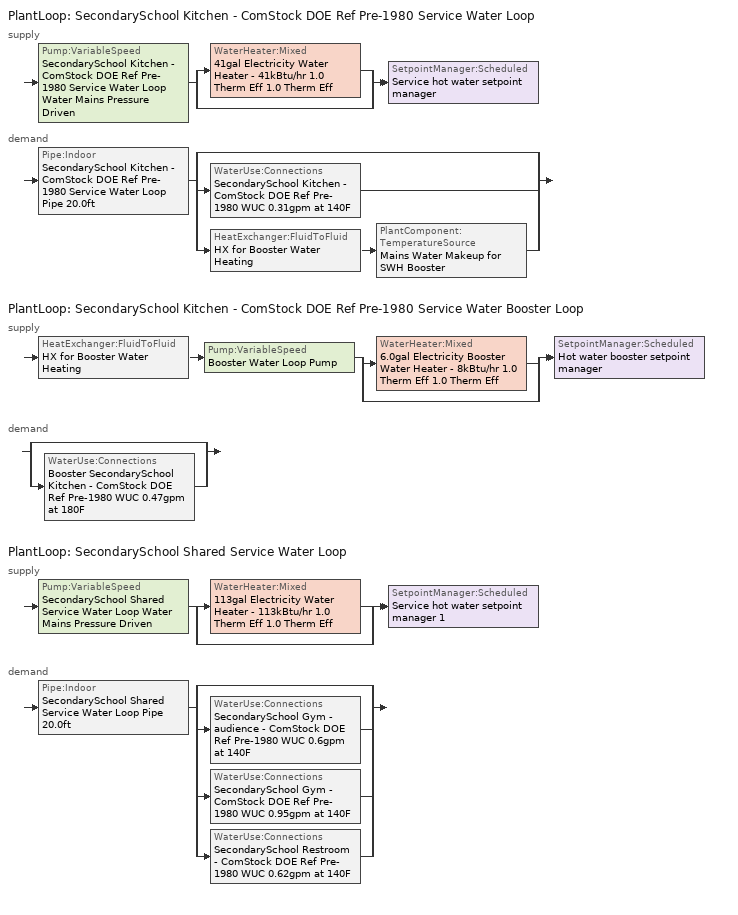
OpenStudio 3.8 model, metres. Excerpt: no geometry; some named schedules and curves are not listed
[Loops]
PlantLoop 'SecondarySchool Kitchen - ComStock DOE Ref Pre-1980 Service Water Loop'
 supply: Pump:VariableSpeed 'SecondarySchool Kitchen - ComStock DOE Ref Pre-1980 Service Water Loop Water Mains Pressure Driven' > split
  | WaterHeater:Mixed '41gal Electricity Water Heater - 41kBtu/hr 1.0 Therm Eff 1.0 Therm Eff'
  | bypass
  join > SetpointManager:Scheduled 'Service hot water setpoint manager'
 demand: Pipe:Indoor 'SecondarySchool Kitchen - ComStock DOE Ref Pre-1980 Service Water Loop Pipe 20.0ft' > split
  | bypass
  | WaterUse:Connections 'SecondarySchool Kitchen - ComStock DOE Ref Pre-1980 WUC 0.31gpm at 140F'
  | HeatExchanger:FluidToFluid 'HX for Booster Water Heating' > PlantComponent:TemperatureSource 'Mains Water Makeup for SWH Booster'
PlantLoop 'SecondarySchool Kitchen - ComStock DOE Ref Pre-1980 Service Water Booster Loop'
 supply: HeatExchanger:FluidToFluid 'HX for Booster Water Heating' > Pump:VariableSpeed 'Booster Water Loop Pump' > split
  | WaterHeater:Mixed '6.0gal Electricity Booster Water Heater - 8kBtu/hr 1.0 Therm Eff 1.0 Therm Eff'
  | bypass
  join > SetpointManager:Scheduled 'Hot water booster setpoint manager'
 demand: split
  | bypass
  | WaterUse:Connections 'Booster SecondarySchool Kitchen - ComStock DOE Ref Pre-1980 WUC 0.47gpm at 180F'
PlantLoop 'SecondarySchool Shared Service Water Loop'
 supply: Pump:VariableSpeed 'SecondarySchool Shared Service Water Loop Water Mains Pressure Driven' > split
  | WaterHeater:Mixed '113gal Electricity Water Heater - 113kBtu/hr 1.0 Therm Eff 1.0 Therm Eff'
  | bypass
  join > SetpointManager:Scheduled 'Service hot water setpoint manager 1'
 demand: Pipe:Indoor 'SecondarySchool Shared Service Water Loop Pipe 20.0ft' > split
  | bypass
  | WaterUse:Connections 'SecondarySchool Gym - audience - ComStock DOE Ref Pre-1980 WUC 0.6gpm at 140F'
  | WaterUse:Connections 'SecondarySchool Gym - ComStock DOE Ref Pre-1980 WUC 0.95gpm at 140F'
  | WaterUse:Connections 'SecondarySchool Restroom - ComStock DOE Ref Pre-1980 WUC 0.62gpm at 140F'
[Construction]
Uninsulated copper pipe 0.75in type L: Copper pipe 0.75in type L
Uninsulated copper pipe 0.75in type L 1: Copper pipe 0.75in type L 1
[Material] Roughness=Smooth; Thickness {m}=0.001143; Conductivity {W/m-K}=386; Density {kg/m3}=8906.27; Specific Heat {J/kg-K}=385.1856; Thermal Absorptance=0.9; Solar Absorptance=0.7; Visible Absorptance=0.7
Copper pipe 0.75in type L; Copper pipe 0.75in type L 1
[Sizing:Zone] Zone Cooling Design Supply Air Temperature Input Method=SupplyAirTemperature; Zone Cooling Design Supply Air Temperature {C}=13.8889; Zone Cooling Design Supply Air Temperature Difference {deltaC}=11.11; Zone Heating Design Supply Air Temperature Input Method=SupplyAirTemperature; Zone Heating Design Supply Air Temperature {C}=50; Zone Heating Design Supply Air Temperature Difference {deltaC}=11.11; Zone Cooling Design Supply Air Humidity Ratio {kg-H2O/kg-air}=0.008; Zone Heating Design Supply Air Humidity Ratio {kg-H2O/kg-air}=0.008; Cooling Design Air Flow Method=DesignDay; Heating Design Air Flow Method=DesignDay; Account for Dedicated Outdoor Air System=No; Dedicated Outdoor Air System Control Strategy=NeutralSupplyAir; Dedicated Outdoor Air Low Setpoint Temperature for Design {C}=autosize; Dedicated Outdoor Air High Setpoint Temperature for Design {C}=autosize; Zone Load Sizing Method=Sensible Load Only No Latent Load; Zone Latent Cooling Design Supply Air Humidity Ratio Input Method=HumidityRatioDifference; Zone Cooling Design Supply Air Humidity Ratio Difference {kgWater/kgDryAir}=0.005; Zone Latent Heating Design Supply Air Humidity Ratio Input Method=HumidityRatioDifference; Zone Humidification Design Supply Air Humidity Ratio Difference {kgWater/kgDryAir}=0.005
Zone SecondarySchool Classroom A end_a - Story Ground; Zone SecondarySchool Corridor B end_a - Story Ground; Zone SecondarySchool Classroom C end_a - Story Ground; Zone SecondarySchool Classroom A  - Story Ground; Zone SecondarySchool Corridor B  - Story Ground; Zone SecondarySchool Classroom C  - Story Ground; Zone SecondarySchool Mechanical A  - Story Ground; Zone SecondarySchool Mechanical B  - Story Ground; Zone SecondarySchool Mechanical C  - Story Ground; Zone SecondarySchool Library A  - Story Ground; Zone SecondarySchool Library B  - Story Ground; Zone SecondarySchool Library C  - Story Ground; Zone SecondarySchool Office A  - Story Ground; Zone SecondarySchool Office B  - Story Ground; Zone SecondarySchool Office C  - Story Ground; Zone SecondarySchool Office A end_b - Story Ground; Zone SecondarySchool Office B end_b - Story Ground; Zone SecondarySchool Office C end_b - Story Ground; Zone SecondarySchool Cafeteria A end_a - Story Ground; Zone SecondarySchool Cafeteria B end_a - Story Ground; Zone SecondarySchool Cafeteria C end_a - Story Ground; Zone SecondarySchool Cafeteria A  - Story Ground; Zone SecondarySchool Cafeteria B  - Story Ground; Zone SecondarySchool Cafeteria C  - Story Ground; Zone SecondarySchool Mechanical A  - Story Ground 1; Zone SecondarySchool Mechanical B  - Story Ground 1; Zone SecondarySchool Mechanical C  - Story Ground 1; Zone SecondarySchool Kitchen A  - Story Ground; Zone SecondarySchool Kitchen B  - Story Ground; Zone SecondarySchool Kitchen C  - Story Ground; Zone SecondarySchool Lobby A  - Story Ground; Zone SecondarySchool Lobby B  - Story Ground; Zone SecondarySchool Lobby C  - Story Ground; Zone SecondarySchool Restroom A  - Story Ground; Zone SecondarySchool Restroom B  - Story Ground; Zone SecondarySchool Restroom C  - Story Ground; Zone SecondarySchool Restroom A end_b - Story Ground; Zone SecondarySchool Restroom B end_b - Story Ground; Zone SecondarySchool Restroom C end_b - Story Ground; Zone SecondarySchool Gym A end_a - Story Ground; Zone SecondarySchool Gym B end_a - Story Ground; Zone SecondarySchool Gym C end_a - Story Ground; Zone SecondarySchool Gym A  - Story Ground; Zone SecondarySchool Gym B  - Story Ground; Zone SecondarySchool Gym C  - Story Ground; Zone SecondarySchool Auditorium A  - Story Ground; Zone SecondarySchool Auditorium B  - Story Ground; Zone SecondarySchool Auditorium C  - Story Ground; Zone SecondarySchool Gym - audience A  - Story Ground; Zone SecondarySchool Gym - audience B  - Story Ground; Zone SecondarySchool Gym - audience C  - Story Ground; Zone SecondarySchool Gym - audience A end_b - Story Ground; Zone SecondarySchool Gym - audience B end_b - Story Ground; Zone SecondarySchool Gym - audience C end_b - Story Ground
[Zone equipment]
Zone SecondarySchool Classroom A end_a - Story Ground: Zone SecondarySchool Classroom A end_a - Story Ground PTHP
Zone SecondarySchool Corridor B end_a - Story Ground: Zone SecondarySchool Corridor B end_a - Story Ground PTHP
Zone SecondarySchool Classroom C end_a - Story Ground: Zone SecondarySchool Classroom C end_a - Story Ground PTHP
Zone SecondarySchool Classroom A  - Story Ground: Zone SecondarySchool Classroom A  - Story Ground PTHP
Zone SecondarySchool Corridor B  - Story Ground: Zone SecondarySchool Corridor B  - Story Ground PTHP
Zone SecondarySchool Classroom C  - Story Ground: Zone SecondarySchool Classroom C  - Story Ground PTHP
Zone SecondarySchool Mechanical A  - Story Ground: Zone SecondarySchool Mechanical A  - Story Ground PTHP
Zone SecondarySchool Mechanical B  - Story Ground: Zone SecondarySchool Mechanical B  - Story Ground PTHP
Zone SecondarySchool Mechanical C  - Story Ground: Zone SecondarySchool Mechanical C  - Story Ground PTHP
Zone SecondarySchool Library A  - Story Ground: Zone SecondarySchool Library A  - Story Ground PTHP
Zone SecondarySchool Library B  - Story Ground: Zone SecondarySchool Library B  - Story Ground PTHP
Zone SecondarySchool Library C  - Story Ground: Zone SecondarySchool Library C  - Story Ground PTHP
Zone SecondarySchool Office A  - Story Ground: Zone SecondarySchool Office A  - Story Ground PTHP
Zone SecondarySchool Office B  - Story Ground: Zone SecondarySchool Office B  - Story Ground PTHP
Zone SecondarySchool Office C  - Story Ground: Zone SecondarySchool Office C  - Story Ground PTHP
Zone SecondarySchool Office A end_b - Story Ground: Zone SecondarySchool Office A end_b - Story Ground PTHP
Zone SecondarySchool Office B end_b - Story Ground: Zone SecondarySchool Office B end_b - Story Ground PTHP
Zone SecondarySchool Office C end_b - Story Ground: Zone SecondarySchool Office C end_b - Story Ground PTHP
Zone SecondarySchool Cafeteria A end_a - Story Ground: Zone SecondarySchool Cafeteria A end_a - Story Ground PTHP
Zone SecondarySchool Cafeteria B end_a - Story Ground: Zone SecondarySchool Cafeteria B end_a - Story Ground PTHP
Zone SecondarySchool Cafeteria C end_a - Story Ground: Zone SecondarySchool Cafeteria C end_a - Story Ground PTHP
Zone SecondarySchool Cafeteria A  - Story Ground: Zone SecondarySchool Cafeteria A  - Story Ground PTHP
Zone SecondarySchool Cafeteria B  - Story Ground: Zone SecondarySchool Cafeteria B  - Story Ground PTHP
Zone SecondarySchool Cafeteria C  - Story Ground: Zone SecondarySchool Cafeteria C  - Story Ground PTHP
Zone SecondarySchool Mechanical A  - Story Ground 1: Zone SecondarySchool Mechanical A  - Story Ground 1 PTHP
Zone SecondarySchool Mechanical B  - Story Ground 1: Zone SecondarySchool Mechanical B  - Story Ground 1 PTHP
Zone SecondarySchool Mechanical C  - Story Ground 1: Zone SecondarySchool Mechanical C  - Story Ground 1 PTHP
Zone SecondarySchool Kitchen A  - Story Ground: Zone SecondarySchool Kitchen A  - Story Ground Exhaust Fan, Zone SecondarySchool Kitchen A  - Story Ground PTHP
Zone SecondarySchool Kitchen B  - Story Ground: Zone SecondarySchool Kitchen B  - Story Ground Exhaust Fan, Zone SecondarySchool Kitchen B  - Story Ground PTHP
Zone SecondarySchool Kitchen C  - Story Ground: Zone SecondarySchool Kitchen C  - Story Ground Exhaust Fan, Zone SecondarySchool Kitchen C  - Story Ground PTHP
Zone SecondarySchool Lobby A  - Story Ground: Zone SecondarySchool Lobby A  - Story Ground PTHP
Zone SecondarySchool Lobby B  - Story Ground: Zone SecondarySchool Lobby B  - Story Ground PTHP
Zone SecondarySchool Lobby C  - Story Ground: Zone SecondarySchool Lobby C  - Story Ground PTHP
Zone SecondarySchool Restroom A  - Story Ground: Zone SecondarySchool Restroom A  - Story Ground Exhaust Fan, Zone SecondarySchool Restroom A  - Story Ground PTHP
Zone SecondarySchool Restroom B  - Story Ground: Zone SecondarySchool Restroom B  - Story Ground Exhaust Fan, Zone SecondarySchool Restroom B  - Story Ground PTHP
Zone SecondarySchool Restroom C  - Story Ground: Zone SecondarySchool Restroom C  - Story Ground Exhaust Fan, Zone SecondarySchool Restroom C  - Story Ground PTHP
Zone SecondarySchool Restroom A end_b - Story Ground: Zone SecondarySchool Restroom A end_b - Story Ground Exhaust Fan, Zone SecondarySchool Restroom A end_b - Story Ground PTHP
Zone SecondarySchool Restroom B end_b - Story Ground: Zone SecondarySchool Restroom B end_b - Story Ground Exhaust Fan, Zone SecondarySchool Restroom B end_b - Story Ground PTHP
Zone SecondarySchool Restroom C end_b - Story Ground: Zone SecondarySchool Restroom C end_b - Story Ground Exhaust Fan, Zone SecondarySchool Restroom C end_b - Story Ground PTHP
Zone SecondarySchool Gym A end_a - Story Ground: Zone SecondarySchool Gym A end_a - Story Ground PTHP
Zone SecondarySchool Gym B end_a - Story Ground: Zone SecondarySchool Gym B end_a - Story Ground PTHP
Zone SecondarySchool Gym C end_a - Story Ground: Zone SecondarySchool Gym C end_a - Story Ground PTHP
Zone SecondarySchool Gym A  - Story Ground: Zone SecondarySchool Gym A  - Story Ground PTHP
Zone SecondarySchool Gym B  - Story Ground: Zone SecondarySchool Gym B  - Story Ground PTHP
Zone SecondarySchool Gym C  - Story Ground: Zone SecondarySchool Gym C  - Story Ground PTHP
Zone SecondarySchool Auditorium A  - Story Ground: Zone SecondarySchool Auditorium A  - Story Ground PTHP
Zone SecondarySchool Auditorium B  - Story Ground: Zone SecondarySchool Auditorium B  - Story Ground PTHP
Zone SecondarySchool Auditorium C  - Story Ground: Zone SecondarySchool Auditorium C  - Story Ground PTHP
Zone SecondarySchool Gym - audience A  - Story Ground: Zone SecondarySchool Gym - audience A  - Story Ground PTHP
Zone SecondarySchool Gym - audience B  - Story Ground: Zone SecondarySchool Gym - audience B  - Story Ground PTHP
Zone SecondarySchool Gym - audience C  - Story Ground: Zone SecondarySchool Gym - audience C  - Story Ground PTHP
Zone SecondarySchool Gym - audience A end_b - Story Ground: Zone SecondarySchool Gym - audience A end_b - Story Ground PTHP
Zone SecondarySchool Gym - audience B end_b - Story Ground: Zone SecondarySchool Gym - audience B end_b - Story Ground PTHP
Zone SecondarySchool Gym - audience C end_b - Story Ground: Zone SecondarySchool Gym - audience C end_b - Story Ground PTHP
[Fan:ZoneExhaust] Fan Total Efficiency=0.0273754; Pressure Rise {Pa}=124.544; System Availability Manager Coupling Mode=Decoupled
Name | Availability Schedule | Maximum Flow Rate {m3/s} | Flow Fraction Schedule
Zone SecondarySchool Kitchen A  - Story Ground Exhaust Fan; Zone SecondarySchool Kitchen C  - Story Ground Exhaust Fan | SecondarySchool Kitchen Exhaust | 0.0616855 | SecondarySchool Kitchen Exhaust
Zone SecondarySchool Kitchen B  - Story Ground Exhaust Fan | SecondarySchool Kitchen Exhaust | 0.149179 | SecondarySchool Kitchen Exhaust
Zone SecondarySchool Restroom A  - Story Ground Exhaust Fan; Zone SecondarySchool Restroom C  - Story Ground Exhaust Fan | Always On Discrete | 0.0183492 | Always On Discrete
Zone SecondarySchool Restroom A end_b - Story Ground Exhaust Fan; Zone SecondarySchool Restroom C end_b - Story Ground Exhaust Fan | Always On Discrete | 0.0298617 | Always On Discrete
Zone SecondarySchool Restroom B  - Story Ground Exhaust Fan | Always On Discrete | 0.0443751 | Always On Discrete
Zone SecondarySchool Restroom B end_b - Story Ground Exhaust Fan | Always On Discrete | 0.0722168 | Always On Discrete
[WaterUse:Connections] Drain Water Heat Exchanger Type=None; Drain Water Heat Exchanger Destination=Plant
Name | Water Use Equipment Name 1
SecondarySchool Gym - audience - ComStock DOE Ref Pre-1980 WUC 0.6gpm at 140F | SecondarySchool Gym - audience - ComStock DOE Ref Pre-1980 Service Water Use 0.6gpm at 140F
SecondarySchool Gym - ComStock DOE Ref Pre-1980 WUC 0.95gpm at 140F | SecondarySchool Gym - ComStock DOE Ref Pre-1980 Service Water Use 0.95gpm at 140F
Booster SecondarySchool Kitchen - ComStock DOE Ref Pre-1980 WUC 0.47gpm at 180F | Booster SecondarySchool Kitchen - ComStock DOE Ref Pre-1980 Service Water Use 0.47gpm at 180F
SecondarySchool Kitchen - ComStock DOE Ref Pre-1980 WUC 0.31gpm at 140F | SecondarySchool Kitchen - ComStock DOE Ref Pre-1980 Service Water Use 0.31gpm at 140F
SecondarySchool Restroom - ComStock DOE Ref Pre-1980 WUC 0.62gpm at 140F | SecondarySchool Restroom - ComStock DOE Ref Pre-1980 Service Water Use 0.62gpm at 140F
[WaterUse:Equipment:Definition] Sensible Fraction Schedule=Fraction Sensible - 0.2; Latent Fraction Schedule=Fraction Latent - 0.05
Name | Peak Flow Rate {m3/s} | Target Temperature Schedule
SecondarySchool Gym - audience - ComStock DOE Ref Pre-1980 Service Water Use Def 0.6gpm | 3.76725e-05 | Mixed Water At Faucet Temp - 140F
SecondarySchool Gym - ComStock DOE Ref Pre-1980 Service Water Use Def 0.95gpm | 5.96728e-05 | Mixed Water At Faucet Temp - 140F
Booster SecondarySchool Kitchen - ComStock DOE Ref Pre-1980 Service Water Use Def 0.47gpm | 2.97745e-05 | Mixed Water At Faucet Temp - 180F
SecondarySchool Kitchen - ComStock DOE Ref Pre-1980 Service Water Use Def 0.31gpm | 1.98497e-05 | Mixed Water At Faucet Temp - 140F
SecondarySchool Restroom - ComStock DOE Ref Pre-1980 Service Water Use Def 0.62gpm | 3.89805e-05 | Mixed Water At Faucet Temp - 140F
[WaterUse:Equipment] Flow Rate Fraction Schedule=SchoolSecondary BLDG_SWH_SCH
Name | Water Use Equipment Definition
SecondarySchool Gym - audience - ComStock DOE Ref Pre-1980 Service Water Use 0.6gpm at 140F | SecondarySchool Gym - audience - ComStock DOE Ref Pre-1980 Service Water Use Def 0.6gpm
SecondarySchool Gym - ComStock DOE Ref Pre-1980 Service Water Use 0.95gpm at 140F | SecondarySchool Gym - ComStock DOE Ref Pre-1980 Service Water Use Def 0.95gpm
Booster SecondarySchool Kitchen - ComStock DOE Ref Pre-1980 Service Water Use 0.47gpm at 180F | Booster SecondarySchool Kitchen - ComStock DOE Ref Pre-1980 Service Water Use Def 0.47gpm
SecondarySchool Kitchen - ComStock DOE Ref Pre-1980 Service Water Use 0.31gpm at 140F | SecondarySchool Kitchen - ComStock DOE Ref Pre-1980 Service Water Use Def 0.31gpm
SecondarySchool Restroom - ComStock DOE Ref Pre-1980 Service Water Use 0.62gpm at 140F | SecondarySchool Restroom - ComStock DOE Ref Pre-1980 Service Water Use Def 0.62gpm
[PlantLoop] Glycol Concentration=0; Load Distribution Scheme=Optimal
Name | Maximum Loop Temperature {C} | Minimum Loop Temperature {C} | Maximum Loop Flow Rate {m3/s} | Plant Loop Volume {m3}
SecondarySchool Kitchen - ComStock DOE Ref Pre-1980 Service Water Loop | 60 | 10 | 0.000267971 | 0.0321565
SecondarySchool Kitchen - ComStock DOE Ref Pre-1980 Service Water Booster Loop |  |  | 2.97745e-05 | 0.00357294
SecondarySchool Shared Service Water Loop | 60 | 10 | 0.000136326 | 0.0163591
[Sizing:Plant] Loop Type=Heating; Loop Design Temperature Difference {deltaC}=5; Sizing Option=NonCoincident; Zone Timesteps in Averaging Window=1; Coincident Sizing Factor Mode=None
Name | Design Loop Exit Temperature {C}
SecondarySchool Kitchen - ComStock DOE Ref Pre-1980 Service Water Loop; SecondarySchool Shared Service Water Loop | 60
SecondarySchool Kitchen - ComStock DOE Ref Pre-1980 Service Water Booster Loop | 82.2222
[SetpointManager:Scheduled] Control Variable=Temperature
Name | Schedule | Setpoint Node or NodeList
Service hot water setpoint manager | Service Water Loop Temp - 140F | SecondarySchool Kitchen - ComStock DOE Ref Pre-1980 Service Water Loop Supply Outlet Node
Hot water booster setpoint manager | Service Water Booster Temp - 180.00000000000006F | SecondarySchool Kitchen - ComStock DOE Ref Pre-1980 Service Water Booster Loop Supply Outlet Node
Service hot water setpoint manager 1 | Service Water Loop Temp - 140F | SecondarySchool Shared Service Water Loop Supply Outlet Node
[Pump:VariableSpeed] Coefficient 1 of the Part Load Performance Curve=0; Coefficient 2 of the Part Load Performance Curve=3.2485; Coefficient 3 of the Part Load Performance Curve=-4.7443; Coefficient 4 of the Part Load Performance Curve=2.5294; Pump Control Type=Intermittent; Skin Loss Radiative Fraction=0.5; Design Power Sizing Method=PowerPerFlowPerPressure; Design Electric Power per Unit Flow Rate {W/(m3/s)}=348701.1; Design Shaft Power per Unit Flow Rate per Unit Head {W-s/m3-Pa}=1.28205; Design Minimum Flow Rate Fraction=0
Name | Rated Flow Rate {m3/s} | Rated Pump Head {Pa} | Rated Power Consumption {W} | Motor Efficiency | Minimum Flow Rate {m3/s}
SecondarySchool Kitchen - ComStock DOE Ref Pre-1980 Service Water Loop Water Mains Pressure Driven | 0.000267971 | 0.001 | 4.16427e-07 | 0.825
Booster Water Loop Pump | 2.97745e-05 | 0 | 0 | 1 | 0
SecondarySchool Shared Service Water Loop Water Mains Pressure Driven | 0.000136326 | 0.001 | 2.11851e-07 | 0.825
[WaterHeater:Mixed] Deadband Temperature Difference {deltaC}=2; Heater Control Type=Cycle; Heater Fuel Type=Electricity; Heater Thermal Efficiency=1; Off Cycle Parasitic Fuel Consumption Rate {W}=0; Off Cycle Parasitic Fuel Type=Electricity; Off Cycle Parasitic Heat Fraction to Tank=0; On Cycle Parasitic Fuel Consumption Rate {W}=0; On Cycle Parasitic Fuel Type=Electricity; On Cycle Parasitic Heat Fraction to Tank=0; Ambient Temperature Indicator=Schedule; Use Side Effectiveness=1; Source Side Effectiveness=1; Use Side Design Flow Rate {m3/s}=autosize; Source Side Design Flow Rate {m3/s}=autosize; Indirect Water Heating Recovery Time {hr}=1.5; Source Side Flow Control Mode=IndirectHeatPrimarySetpoint
Name | Tank Volume {m3} | Setpoint Temperature Schedule | Maximum Temperature Limit {C} | Heater Maximum Capacity {W} | Ambient Temperature Schedule | Off Cycle Loss Coefficient to Ambient Temperature {W/K} | On Cycle Loss Coefficient to Ambient Temperature {W/K}
41gal Electricity Water Heater - 41kBtu/hr 1.0 Therm Eff 1.0 Therm Eff | 0.155691 | Service Water Loop Temp - 140F | 60 | 12053.8 | Water Heater Ambient Temp Schedule - 70.0f | 1.84229 | 1.84229
6.0gal Electricity Booster Water Heater - 8kBtu/hr 1.0 Therm Eff 1.0 Therm Eff | 0.0227125 | Service Water Booster Temp - 180.00000000000006F | 82.2222 | 2314.32 | Water Heater Ambient Temp Schedule - 70.0 | 1.05486 | 1.05486
113gal Electricity Water Heater - 113kBtu/hr 1.0 Therm Eff 1.0 Therm Eff | 0.427709 | Service Water Loop Temp - 140F | 60 | 33113.7 | Water Heater Ambient Temp Schedule - 70.0f | 2.95443 | 2.95443
[WaterHeater:Sizing] Design Mode=PeakDraw; Time Storage Can Meet Peak Draw {hr}=0.538503; Time for Tank Recovery {hr}=0; Nominal Tank Volume for Autosizing Plant Connections {m3}=1
41gal Electricity Water Heater - 41kBtu/hr 1.0 Therm Eff 1.0 Therm Eff; 6.0gal Electricity Booster Water Heater - 8kBtu/hr 1.0 Therm Eff 1.0 Therm Eff; 113gal Electricity Water Heater - 113kBtu/hr 1.0 Therm Eff 1.0 Therm Eff
[Pipe:Indoor] Environment Type=Schedule; Pipe Inside Diameter {m}=0.019939; Pipe Length {m}=6.096
Name | Construction | Ambient Temperature Schedule | Ambient Air Velocity Schedule
SecondarySchool Kitchen - ComStock DOE Ref Pre-1980 Service Water Loop Pipe 20.0ft | Uninsulated copper pipe 0.75in type L | SecondarySchool Kitchen - ComStock DOE Ref Pre-1980 Service Water Loop Piping Air Temp - 70F | SecondarySchool Kitchen - ComStock DOE Ref Pre-1980 Service Water Loop Piping Air Velocity - 0.67mph
SecondarySchool Shared Service Water Loop Pipe 20.0ft | Uninsulated copper pipe 0.75in type L 1 | SecondarySchool Shared Service Water Loop Piping Air Temp - 70F | SecondarySchool Shared Service Water Loop Piping Air Velocity - 0.67mph
[HeatExchanger:FluidToFluid]
HX for Booster Water Heating: Loop Demand Side Design Flow Rate {m3/s}=2.97745e-05; Loop Supply Side Design Flow Rate {m3/s}=2.97745e-05; Heat Exchange Model Type=Ideal; Heat Exchanger U-Factor Times Area Value {W/K}=36.2841; Control Type=UncontrolledOn; Minimum Temperature Difference to Activate Heat Exchanger {deltaC}=0.01; Heat Transfer Metering End Use Type=LoopToLoop; Component Override Cooling Control Temperature Mode=Loop; Sizing Factor=1; Operation Minimum Temperature Limit {C}=0; Operation Maximum Temperature Limit {C}=100
[PlantComponent:TemperatureSource]
Mains Water Makeup for SWH Booster: Design Volume Flow Rate {m3/s}=0.000267971; Temperature Specification Type=Scheduled; Source Temperature {C}=8; Source Temperature Schedule=Mains Water Temperature
[EnergyManagementSystem:Sensor]
Mains_Water_Temp_Sen: Output Variable or Output Meter Index Key=Environment; Output Variable or Output Meter=Site Mains Water Temperature
[EnergyManagementSystem:Actuator]
Mains_Water_Temp_Act: Actuated Component=Mains Water Temperature; Actuated Component Type=Schedule:Constant; Actuated Component Control Type=Schedule Value
[EnergyManagementSystem:Program]
Mains_Water_Prg: SET Mains_Water_Temp_Act = Mains_Water_Temp_Sen
[EnergyManagementSystem:ProgramCallingManager]
Mains_Water_Prg_Mgr: BeginTimestepBeforePredictor; Mains_Water_Prg
[Refrigeration:WalkIn] Availability Schedule=Always On Discrete; Rated Total Heating Power {W}=0; Rated Circulation Fan Power {W}=0; Rated Total Lighting Power {W}=240; Lighting Schedule=Always On; Defrost Control Type=TimeSchedule; Temperature Termination Defrost Fraction to Ice=0.7; Insulated Floor Surface Area {m2}=22.2967; Insulated Floor U-Value {W/m2-K}=0.207
Name | Rated Coil Cooling Capacity {W} | Operating Temperature {C} | Rated Cooling Source Temperature {C} | Rated Cooling Coil Fan Power {W} | Defrost Type | Defrost Schedule | Defrost Drip-Down Schedule | Defrost Power {W} | WalkIn Zone Boundary 1
Secondary School Cooler | 5597.66 | 2 | -3.88889 | 400 | OffCycle | Refrigeration Defrost Schedule | Refrigeration Dripdown Schedule | 0 | Refrigeration Walk In Zone Boundary 1
Secondary School Freezer | 5363.2 | -23 | -28.3333 | 500 | Electric | Refrigeration Defrost Schedule 1 | Refrigeration Dripdown Schedule 1 | 3000 | Refrigeration Walk In Zone Boundary 2
[Refrigeration:WalkIn:ZoneBoundary] Zone=Zone SecondarySchool Kitchen B  - Story Ground; Total Insulated Surface Area Facing Zone {m2}=43.4; Insulated Surface U-Value Facing Zone {W/m2-K}=0.235; Area of Stocking Doors Facing Zone {m2}=2; Height of Stocking Doors Facing Zone {m}=2; Stocking Door Opening Schedule Name Facing Zone=door_wi_sched; Stocking Door Opening Protection Type Facing Zone=None
Refrigeration Walk In Zone Boundary 1; Refrigeration Walk In Zone Boundary 2
[Refrigeration:System] Minimum Condensing Temperature {C}=21; Refrigeration System Working Fluid Type=R404a; Suction Temperature Control Type=ConstantSuctionTemperature
Name | Refrigeration Condenser
Medium Temperature | Refrigeration Condenser Air Cooled 1
Low Temperature | Refrigeration Condenser Air Cooled 2
[Refrigeration:Compressor] Rated Return Gas Temperature {C}=18.3; Rated Subcooling {deltaC}=0
Name | Refrigeration Compressor Power Curve | Refrigeration Compressor Capacity Curve
Refrigeration Compressor 1; Refrigeration Compressor 2 | MT_compressor_power_smallandold | MT_compressor_capacity_smallandold
Refrigeration Compressor 3 | LT_compressor_power_smallandold | LT_compressor_capacity_smallandold
[Refrigeration:Condenser:AirCooled] Rated Subcooling Temperature Difference {deltaC}=0; Condenser Fan Speed Control Type=VariableSpeed; Minimum Fan Air Flow Ratio=0
Name | Rated Effective Total Heat Rejection Rate Curve | Rated Fan Power {W}
Refrigeration Condenser Air Cooled 1 | Condenser Heat Rejection Function of Temperature | 219.803
Refrigeration Condenser Air Cooled 2 | Condenser Heat Rejection Function of Temperature 1 | 210.597
[Fan:OnOff] Availability Schedule=Always On Discrete; Fan Total Efficiency=0.1595; Pressure Rise {Pa}=331.288; Motor Efficiency=0.29; Motor In Airstream Fraction=1
Name | Maximum Flow Rate {m3/s} | Fan Power Ratio Function of Speed Ratio Curve | Fan Efficiency Ratio Function of Speed Ratio Curve
Zone SecondarySchool Auditorium A  - Story Ground PTHP Fan | 2.7842 | Fan On Off Power Curve | Fan On Off Efficiency Curve
Zone SecondarySchool Auditorium B  - Story Ground PTHP Fan | 1.22501 | Fan On Off Power Curve 1 | Fan On Off Efficiency Curve 1
Zone SecondarySchool Auditorium C  - Story Ground PTHP Fan | 2.40215 | Fan On Off Power Curve 2 | Fan On Off Efficiency Curve 2
Zone SecondarySchool Cafeteria A  - Story Ground PTHP Fan | 0.535819 | Fan On Off Power Curve 3 | Fan On Off Efficiency Curve 3
Zone SecondarySchool Cafeteria A end_a - Story Ground PTHP Fan | 0.54274 | Fan On Off Power Curve 4 | Fan On Off Efficiency Curve 4
Zone SecondarySchool Cafeteria B  - Story Ground PTHP Fan | 0.482883 | Fan On Off Power Curve 5 | Fan On Off Efficiency Curve 5
Zone SecondarySchool Cafeteria B end_a - Story Ground PTHP Fan | 0.841481 | Fan On Off Power Curve 6 | Fan On Off Efficiency Curve 6
Zone SecondarySchool Cafeteria C  - Story Ground PTHP Fan | 0.234129 | Fan On Off Power Curve 7 | Fan On Off Efficiency Curve 7
Zone SecondarySchool Cafeteria C end_a - Story Ground PTHP Fan | 0.407572 | Fan On Off Power Curve 8 | Fan On Off Efficiency Curve 8
Zone SecondarySchool Classroom A  - Story Ground PTHP Fan | 14.6412 | Fan On Off Power Curve 9 | Fan On Off Efficiency Curve 9
Zone SecondarySchool Classroom A end_a - Story Ground PTHP Fan | 0.452211 | Fan On Off Power Curve 10 | Fan On Off Efficiency Curve 10
Zone SecondarySchool Classroom C  - Story Ground PTHP Fan | 12.8212 | Fan On Off Power Curve 11 | Fan On Off Efficiency Curve 11
Zone SecondarySchool Classroom C end_a - Story Ground PTHP Fan | 0.392001 | Fan On Off Power Curve 12 | Fan On Off Efficiency Curve 12
Zone SecondarySchool Corridor B  - Story Ground PTHP Fan | 4.60449 | Fan On Off Power Curve 13 | Fan On Off Efficiency Curve 13
Zone SecondarySchool Corridor B end_a - Story Ground PTHP Fan | 0.240717 | Fan On Off Power Curve 14 | Fan On Off Efficiency Curve 14
Zone SecondarySchool Gym - audience A  - Story Ground PTHP Fan | 2.86427 | Fan On Off Power Curve 15 | Fan On Off Efficiency Curve 15
Zone SecondarySchool Gym - audience A end_b - Story Ground PTHP Fan | 1.03348 | Fan On Off Power Curve 16 | Fan On Off Efficiency Curve 16
Zone SecondarySchool Gym - audience B  - Story Ground PTHP Fan | 1.14525 | Fan On Off Power Curve 17 | Fan On Off Efficiency Curve 17
Zone SecondarySchool Gym - audience B end_b - Story Ground PTHP Fan | 1.27012 | Fan On Off Power Curve 18 | Fan On Off Efficiency Curve 18
Zone SecondarySchool Gym - audience C  - Story Ground PTHP Fan | 2.52162 | Fan On Off Power Curve 19 | Fan On Off Efficiency Curve 19
Zone SecondarySchool Gym - audience C end_b - Story Ground PTHP Fan | 0.885469 | Fan On Off Power Curve 20 | Fan On Off Efficiency Curve 20
Zone SecondarySchool Gym A  - Story Ground PTHP Fan | 5.21095 | Fan On Off Power Curve 21 | Fan On Off Efficiency Curve 21
Zone SecondarySchool Gym A end_a - Story Ground PTHP Fan | 0.814092 | Fan On Off Power Curve 22 | Fan On Off Efficiency Curve 22
Zone SecondarySchool Gym B  - Story Ground PTHP Fan | 2.77913 | Fan On Off Power Curve 23 | Fan On Off Efficiency Curve 23
Zone SecondarySchool Gym B end_a - Story Ground PTHP Fan | 0.593567 | Fan On Off Power Curve 24 | Fan On Off Efficiency Curve 24
Zone SecondarySchool Gym C  - Story Ground PTHP Fan | 4.61698 | Fan On Off Power Curve 25 | Fan On Off Efficiency Curve 25
Zone SecondarySchool Gym C end_a - Story Ground PTHP Fan | 0.716484 | Fan On Off Power Curve 26 | Fan On Off Efficiency Curve 26
Zone SecondarySchool Kitchen A  - Story Ground PTHP Fan | 0.520684 | Fan On Off Power Curve 27 | Fan On Off Efficiency Curve 27
Zone SecondarySchool Kitchen B  - Story Ground PTHP Fan | 0.152194 | Fan On Off Power Curve 28 | Fan On Off Efficiency Curve 28
Zone SecondarySchool Kitchen C  - Story Ground PTHP Fan | 0.32677 | Fan On Off Power Curve 29 | Fan On Off Efficiency Curve 29
Zone SecondarySchool Library A  - Story Ground PTHP Fan | 1.14326 | Fan On Off Power Curve 30 | Fan On Off Efficiency Curve 30
Zone SecondarySchool Library B  - Story Ground PTHP Fan | 0.781071 | Fan On Off Power Curve 31 | Fan On Off Efficiency Curve 31
Zone SecondarySchool Library C  - Story Ground PTHP Fan | 1.01052 | Fan On Off Power Curve 32 | Fan On Off Efficiency Curve 32
Zone SecondarySchool Lobby A  - Story Ground PTHP Fan | 0.574825 | Fan On Off Power Curve 33 | Fan On Off Efficiency Curve 33
Zone SecondarySchool Lobby B  - Story Ground PTHP Fan | 0.250772 | Fan On Off Power Curve 34 | Fan On Off Efficiency Curve 34
Zone SecondarySchool Lobby C  - Story Ground PTHP Fan | 0.225939 | Fan On Off Power Curve 35 | Fan On Off Efficiency Curve 35
Zone SecondarySchool Mechanical A  - Story Ground PTHP Fan | 0.714721 | Fan On Off Power Curve 36 | Fan On Off Efficiency Curve 36
Zone SecondarySchool Mechanical A  - Story Ground 1 PTHP Fan | 0.195752 | Fan On Off Power Curve 37 | Fan On Off Efficiency Curve 37
Zone SecondarySchool Mechanical B  - Story Ground PTHP Fan | 0.392688 | Fan On Off Power Curve 38 | Fan On Off Efficiency Curve 38
Zone SecondarySchool Mechanical B  - Story Ground 1 PTHP Fan | 0.090847 | Fan On Off Power Curve 39 | Fan On Off Efficiency Curve 39
Zone SecondarySchool Mechanical C  - Story Ground PTHP Fan | 0.6259 | Fan On Off Power Curve 40 | Fan On Off Efficiency Curve 40
Zone SecondarySchool Mechanical C  - Story Ground 1 PTHP Fan | 0.0824623 | Fan On Off Power Curve 41 | Fan On Off Efficiency Curve 41
Zone SecondarySchool Office A  - Story Ground PTHP Fan | 1.02048 | Fan On Off Power Curve 42 | Fan On Off Efficiency Curve 42
Zone SecondarySchool Office A end_b - Story Ground PTHP Fan | 0.52913 | Fan On Off Power Curve 43 | Fan On Off Efficiency Curve 43
Zone SecondarySchool Office B  - Story Ground PTHP Fan | 0.58588 | Fan On Off Power Curve 44 | Fan On Off Efficiency Curve 44
Zone SecondarySchool Office B end_b - Story Ground PTHP Fan | 0.873789 | Fan On Off Power Curve 45 | Fan On Off Efficiency Curve 45
Zone SecondarySchool Office C  - Story Ground PTHP Fan | 0.890983 | Fan On Off Power Curve 46 | Fan On Off Efficiency Curve 46
Zone SecondarySchool Office C end_b - Story Ground PTHP Fan | 0.460162 | Fan On Off Power Curve 47 | Fan On Off Efficiency Curve 47
Zone SecondarySchool Restroom A  - Story Ground PTHP Fan | 0.262912 | Fan On Off Power Curve 48 | Fan On Off Efficiency Curve 48
Zone SecondarySchool Restroom A end_b - Story Ground PTHP Fan | 0.482042 | Fan On Off Power Curve 49 | Fan On Off Efficiency Curve 49
Zone SecondarySchool Restroom B  - Story Ground PTHP Fan | 0.177642 | Fan On Off Power Curve 50 | Fan On Off Efficiency Curve 50
Zone SecondarySchool Restroom B end_b - Story Ground PTHP Fan | 0.765555 | Fan On Off Power Curve 51 | Fan On Off Efficiency Curve 51
Zone SecondarySchool Restroom C  - Story Ground PTHP Fan | 0.120967 | Fan On Off Power Curve 52 | Fan On Off Efficiency Curve 52
Zone SecondarySchool Restroom C end_b - Story Ground PTHP Fan | 0.364474 | Fan On Off Power Curve 53 | Fan On Off Efficiency Curve 53
[Coil:Heating:DX:SingleSpeed] Availability Schedule=Always On Discrete; Rated Supply Fan Power Per Volume Flow Rate 2017 {W/(m3/s)}=773.3; Rated Supply Fan Power Per Volume Flow Rate 2023 {W/(m3/s)}=934.4; Total Heating Capacity Function of Temperature Curve=DXHEAT-NECB2011-REF-CAPFT; Total Heating Capacity Function of Flow Fraction Curve=DXHEAT-NECB2011-REF-CAPFFLOW; Energy Input Ratio Function of Temperature Curve=DXHEAT-NECB2011-REF-EIRFT; Energy Input Ratio Function of Flow Fraction Curve=DXHEAT-NECB2011-REF-EIRFFLOW; Part Load Fraction Correlation Curve=DXHEAT-NECB2011-REF-PLFFPLR; Defrost Strategy=ReverseCycle; Defrost Control=OnDemand; Defrost Time Period Fraction=0.166667; Resistive Defrost Heater Capacity {W}=2000
Name | Rated Total Heating Capacity {W} | Rated COP {W/W} | Rated Air Flow Rate {m3/s} | Defrost Energy Input Ratio Function of Temperature Curve
Zone SecondarySchool Auditorium A  - Story Ground PTHP Htg Coil 118 Clg kBtu/hr 2.5COPH 119 Clg kBtu/hr 2.5COPH | 64476.6 | 2.7099 | 2.7842 | Zone SecondarySchool Auditorium A  - Story Ground PTHP Htg Coil Defrost EIR Func of Temp Curve
Zone SecondarySchool Auditorium B  - Story Ground PTHP Htg Coil 99 Clg kBtu/hr 2.5COPH 99 Clg kBtu/hr 2.5COPH | 30420 | 2.70255 | 1.22501 | Zone SecondarySchool Auditorium B  - Story Ground PTHP Htg Coil Defrost EIR Func of Temp Curve
Zone SecondarySchool Auditorium C  - Story Ground PTHP Htg Coil 102 Clg kBtu/hr 2.5COPH 101 Clg kBtu/hr 2.5COPH | 56220.4 | 2.70328 | 2.40215 | Zone SecondarySchool Auditorium C  - Story Ground PTHP Htg Coil Defrost EIR Func of Temp Curve
Zone SecondarySchool Cafeteria A  - Story Ground PTHP Htg Coil 23 Clg kBtu/hr 2.5COPH 24 Clg kBtu/hr 2.5COPH | 12229.7 | 2.67436 | 0.535819 | Zone SecondarySchool Cafeteria A  - Story Ground PTHP Htg Coil Defrost EIR Func of Temp Curve
Zone SecondarySchool Cafeteria A end_a - Story Ground PTHP Htg Coil 22 Clg kBtu/hr 2.5COPH 23 Clg kBtu/hr 2.5COPH | 10785 | 2.67419 | 0.54274 | Zone SecondarySchool Cafeteria A end_a - Story Ground PTHP Htg Coil Defrost EIR Func of Temp Curve
Zone SecondarySchool Cafeteria B  - Story Ground PTHP Htg Coil 41 Clg kBtu/hr 2.5COPH 41 Clg kBtu/hr 2.5COPH | 11991.1 | 2.68082 | 0.482883 | Zone SecondarySchool Cafeteria B  - Story Ground PTHP Htg Coil Defrost EIR Func of Temp Curve
Zone SecondarySchool Cafeteria B end_a - Story Ground PTHP Htg Coil 37 Clg kBtu/hr 2.5COPH 39 Clg kBtu/hr 2.5COPH | 20896 | 2.67993 | 0.841481 | Zone SecondarySchool Cafeteria B end_a - Story Ground PTHP Htg Coil Defrost EIR Func of Temp Curve
Zone SecondarySchool Cafeteria C  - Story Ground PTHP Htg Coil 17 Clg kBtu/hr 2.5COPH 17 Clg kBtu/hr 2.5COPH | 5813.98 | 2.6719 | 0.234129 | Zone SecondarySchool Cafeteria C  - Story Ground PTHP Htg Coil Defrost EIR Func of Temp Curve
Zone SecondarySchool Cafeteria C end_a - Story Ground PTHP Htg Coil 18 Clg kBtu/hr 2.5COPH 18 Clg kBtu/hr 2.5COPH | 10121 | 2.67239 | 0.407572 | Zone SecondarySchool Cafeteria C end_a - Story Ground PTHP Htg Coil Defrost EIR Func of Temp Curve
Zone SecondarySchool Classroom A  - Story Ground PTHP Htg Coil 699 Clg kBtu/hr 2.5COPH 763 Clg kBtu/hr 2.5COPH | 298563 | 2.94889 | 14.6412 | Zone SecondarySchool Classroom A  - Story Ground PTHP Htg Coil Defrost EIR Func of Temp Curve
Zone SecondarySchool Classroom A end_a - Story Ground PTHP Htg Coil 21 Clg kBtu/hr 2.5COPH 22 Clg kBtu/hr 2.5COPH | 8590.08 | 2.67384 | 0.452211 | Zone SecondarySchool Classroom A end_a - Story Ground PTHP Htg Coil Defrost EIR Func of Temp Curve
Zone SecondarySchool Classroom C  - Story Ground PTHP Htg Coil 623 Clg kBtu/hr 2.5COPH 679 Clg kBtu/hr 2.5COPH | 261947 | 2.91789 | 12.8212 | Zone SecondarySchool Classroom C  - Story Ground PTHP Htg Coil Defrost EIR Func of Temp Curve
Zone SecondarySchool Classroom C end_a - Story Ground PTHP Htg Coil 19 Clg kBtu/hr 2.5COPH 19 Clg kBtu/hr 2.5COPH | 7532.23 | 2.67278 | 0.392001 | Zone SecondarySchool Classroom C end_a - Story Ground PTHP Htg Coil Defrost EIR Func of Temp Curve
Zone SecondarySchool Corridor B  - Story Ground PTHP Htg Coil 291 Clg kBtu/hr 2.5COPH 308 Clg kBtu/hr 2.5COPH | 96058.1 | 2.77988 | 4.60449 | Zone SecondarySchool Corridor B  - Story Ground PTHP Htg Coil Defrost EIR Func of Temp Curve
Zone SecondarySchool Corridor B end_a - Story Ground PTHP Htg Coil 10 Clg kBtu/hr 2.6COPH 11 Clg kBtu/hr 2.6COPH | 4116.53 | 2.7747 | 0.240717 | Zone SecondarySchool Corridor B end_a - Story Ground PTHP Htg Coil Defrost EIR Func of Temp Curve
Zone SecondarySchool Gym - audience A  - Story Ground PTHP Htg Coil 107 Clg kBtu/hr 2.5COPH 116 Clg kBtu/hr 2.5COPH | 49835.6 | 2.70861 | 2.86427 | Zone SecondarySchool Gym - audience A  - Story Ground PTHP Htg Coil Defrost EIR Func of Temp Curve
Zone SecondarySchool Gym - audience A end_b - Story Ground PTHP Htg Coil 31 Clg kBtu/hr 2.5COPH 33 Clg kBtu/hr 2.5COPH | 17107.8 | 2.67804 | 1.03348 | Zone SecondarySchool Gym - audience A end_b - Story Ground PTHP Htg Coil Defrost EIR Func of Temp Curve
Zone SecondarySchool Gym - audience B  - Story Ground PTHP Htg Coil 62 Clg kBtu/hr 2.5COPH 60 Clg kBtu/hr 2.5COPH | 28439.4 | 2.68776 | 1.14525 | Zone SecondarySchool Gym - audience B  - Story Ground PTHP Htg Coil Defrost EIR Func of Temp Curve
Zone SecondarySchool Gym - audience B end_b - Story Ground PTHP Htg Coil 38 Clg kBtu/hr 2.5COPH 41 Clg kBtu/hr 2.5COPH | 21025 | 2.68085 | 1.27012 | Zone SecondarySchool Gym - audience B end_b - Story Ground PTHP Htg Coil Defrost EIR Func of Temp Curve
Zone SecondarySchool Gym - audience C  - Story Ground PTHP Htg Coil 93 Clg kBtu/hr 2.5COPH 100 Clg kBtu/hr 2.5COPH | 43485.3 | 2.70295 | 2.52162 | Zone SecondarySchool Gym - audience C  - Story Ground PTHP Htg Coil Defrost EIR Func of Temp Curve
Zone SecondarySchool Gym - audience C end_b - Story Ground PTHP Htg Coil 26 Clg kBtu/hr 2.5COPH 30 Clg kBtu/hr 2.5COPH | 14657.7 | 2.67668 | 0.885469 | Zone SecondarySchool Gym - audience C end_b - Story Ground PTHP Htg Coil Defrost EIR Func of Temp Curve
Zone SecondarySchool Gym A  - Story Ground PTHP Htg Coil 215 Clg kBtu/hr 2.5COPH 221 Clg kBtu/hr 2.5COPH | 129400 | 2.74787 | 5.21095 | Zone SecondarySchool Gym A  - Story Ground PTHP Htg Coil Defrost EIR Func of Temp Curve
Zone SecondarySchool Gym A end_a - Story Ground PTHP Htg Coil 34 Clg kBtu/hr 2.5COPH 35 Clg kBtu/hr 2.5COPH | 19312.2 | 2.6785 | 0.814092 | Zone SecondarySchool Gym A end_a - Story Ground PTHP Htg Coil Defrost EIR Func of Temp Curve
Zone SecondarySchool Gym B  - Story Ground PTHP Htg Coil 235 Clg kBtu/hr 2.5COPH 235 Clg kBtu/hr 2.5COPH | 69012.3 | 2.7531 | 2.77913 | Zone SecondarySchool Gym B  - Story Ground PTHP Htg Coil Defrost EIR Func of Temp Curve
Zone SecondarySchool Gym B end_a - Story Ground PTHP Htg Coil 30 Clg kBtu/hr 2.5COPH 30 Clg kBtu/hr 2.5COPH | 14739.7 | 2.67672 | 0.593567 | Zone SecondarySchool Gym B end_a - Story Ground PTHP Htg Coil Defrost EIR Func of Temp Curve
Zone SecondarySchool Gym C  - Story Ground PTHP Htg Coil 190 Clg kBtu/hr 2.5COPH 194 Clg kBtu/hr 2.5COPH | 114650 | 2.73776 | 4.61698 | Zone SecondarySchool Gym C  - Story Ground PTHP Htg Coil Defrost EIR Func of Temp Curve
Zone SecondarySchool Gym C end_a - Story Ground PTHP Htg Coil 30 Clg kBtu/hr 2.5COPH 30 Clg kBtu/hr 2.5COPH | 16649.7 | 2.67669 | 0.716484 | Zone SecondarySchool Gym C end_a - Story Ground PTHP Htg Coil Defrost EIR Func of Temp Curve
Zone SecondarySchool Kitchen A  - Story Ground PTHP Htg Coil 15 Clg kBtu/hr 2.5COPH 16 Clg kBtu/hr 2.5COPH | 8619.17 | 2.67152 | 0.520684 | Zone SecondarySchool Kitchen A  - Story Ground PTHP Htg Coil Defrost EIR Func of Temp Curve
Zone SecondarySchool Kitchen B  - Story Ground PTHP Htg Coil 13 Clg kBtu/hr 2.6COPH 13 Clg kBtu/hr 2.6COPH | 3779.33 | 2.73385 | 0.152194 | Zone SecondarySchool Kitchen B  - Story Ground PTHP Htg Coil Defrost EIR Func of Temp Curve
Zone SecondarySchool Kitchen C  - Story Ground PTHP Htg Coil 12 Clg kBtu/hr 2.6COPH 11 Clg kBtu/hr 2.6COPH | 6988.46 | 2.77584 | 0.32677 | Zone SecondarySchool Kitchen C  - Story Ground PTHP Htg Coil Defrost EIR Func of Temp Curve
Zone SecondarySchool Library A  - Story Ground PTHP Htg Coil 45 Clg kBtu/hr 2.5COPH 48 Clg kBtu/hr 2.5COPH | 20468.8 | 2.68362 | 1.14326 | Zone SecondarySchool Library A  - Story Ground PTHP Htg Coil Defrost EIR Func of Temp Curve
Zone SecondarySchool Library B  - Story Ground PTHP Htg Coil 44 Clg kBtu/hr 2.5COPH 44 Clg kBtu/hr 2.5COPH | 19395.8 | 2.6821 | 0.781071 | Zone SecondarySchool Library B  - Story Ground PTHP Htg Coil Defrost EIR Func of Temp Curve
Zone SecondarySchool Library C  - Story Ground PTHP Htg Coil 39 Clg kBtu/hr 2.5COPH 43 Clg kBtu/hr 2.5COPH | 18052.8 | 2.68146 | 1.01052 | Zone SecondarySchool Library C  - Story Ground PTHP Htg Coil Defrost EIR Func of Temp Curve
Zone SecondarySchool Lobby A  - Story Ground PTHP Htg Coil 16 Clg kBtu/hr 2.5COPH 17 Clg kBtu/hr 2.5COPH | 9515.39 | 2.67182 | 0.574825 | Zone SecondarySchool Lobby A  - Story Ground PTHP Htg Coil Defrost EIR Func of Temp Curve
Zone SecondarySchool Lobby B  - Story Ground PTHP Htg Coil 16 Clg kBtu/hr 2.5COPH 17 Clg kBtu/hr 2.5COPH | 5395.84 | 2.67186 | 0.250772 | Zone SecondarySchool Lobby B  - Story Ground PTHP Htg Coil Defrost EIR Func of Temp Curve
Zone SecondarySchool Lobby C  - Story Ground PTHP Htg Coil 10 Clg kBtu/hr 2.6COPH 11 Clg kBtu/hr 2.6COPH | 3958.23 | 2.79112 | 0.225939 | Zone SecondarySchool Lobby C  - Story Ground PTHP Htg Coil Defrost EIR Func of Temp Curve
Zone SecondarySchool Mechanical A  - Story Ground PTHP Htg Coil 19 Clg kBtu/hr 2.5COPH 21 Clg kBtu/hr 2.5COPH | 11831.2 | 2.67354 | 0.714721 | Zone SecondarySchool Mechanical A  - Story Ground PTHP Htg Coil Defrost EIR Func of Temp Curve
Zone SecondarySchool Mechanical A  - Story Ground 1 PTHP Htg Coil 6 Clg kBtu/hr 2.7COPH 5 Clg kBtu/hr 2.7COPH | 3240.39 | 2.88867 | 0.195752 | Zone SecondarySchool Mechanical A  - Story Ground 1 PTHP Htg Coil Defrost EIR Func of Temp Curve
Zone SecondarySchool Mechanical B  - Story Ground PTHP Htg Coil 17 Clg kBtu/hr 2.5COPH 18 Clg kBtu/hr 2.5COPH | 6642.68 | 2.67235 | 0.392688 | Zone SecondarySchool Mechanical B  - Story Ground PTHP Htg Coil Defrost EIR Func of Temp Curve
Zone SecondarySchool Mechanical B  - Story Ground 1 PTHP Htg Coil 5 Clg kBtu/hr 2.7COPH 4 Clg kBtu/hr 2.7COPH | 1540.73 | 2.88821 | 0.090847 | Zone SecondarySchool Mechanical B  - Story Ground 1 PTHP Htg Coil Defrost EIR Func of Temp Curve
Zone SecondarySchool Mechanical C  - Story Ground PTHP Htg Coil 17 Clg kBtu/hr 2.5COPH 18 Clg kBtu/hr 2.5COPH | 10360.9 | 2.67242 | 0.6259 | Zone SecondarySchool Mechanical C  - Story Ground PTHP Htg Coil Defrost EIR Func of Temp Curve
Zone SecondarySchool Mechanical C  - Story Ground 1 PTHP Htg Coil 3 Clg kBtu/hr 2.7COPH 3 Clg kBtu/hr 2.7COPH | 1365.04 | 2.88776 | 0.0824623 | Zone SecondarySchool Mechanical C  - Story Ground 1 PTHP Htg Coil Defrost EIR Func of Temp Curve
Zone SecondarySchool Office A  - Story Ground PTHP Htg Coil 33 Clg kBtu/hr 2.5COPH 36 Clg kBtu/hr 2.5COPH | 16892.6 | 2.67909 | 1.02048 | Zone SecondarySchool Office A  - Story Ground PTHP Htg Coil Defrost EIR Func of Temp Curve
Zone SecondarySchool Office A end_b - Story Ground PTHP Htg Coil 15 Clg kBtu/hr 2.5COPH 16 Clg kBtu/hr 2.5COPH | 8758.97 | 2.6716 | 0.52913 | Zone SecondarySchool Office A end_b - Story Ground PTHP Htg Coil Defrost EIR Func of Temp Curve
Zone SecondarySchool Office B  - Story Ground PTHP Htg Coil 39 Clg kBtu/hr 2.5COPH 41 Clg kBtu/hr 2.5COPH | 11668.9 | 2.68087 | 0.58588 | Zone SecondarySchool Office B  - Story Ground PTHP Htg Coil Defrost EIR Func of Temp Curve
Zone SecondarySchool Office B end_b - Story Ground PTHP Htg Coil 26 Clg kBtu/hr 2.5COPH 27 Clg kBtu/hr 2.5COPH | 14464.3 | 2.67575 | 0.873789 | Zone SecondarySchool Office B end_b - Story Ground PTHP Htg Coil Defrost EIR Func of Temp Curve
Zone SecondarySchool Office C  - Story Ground PTHP Htg Coil 29 Clg kBtu/hr 2.5COPH 32 Clg kBtu/hr 2.5COPH | 14748.9 | 2.67737 | 0.890983 | Zone SecondarySchool Office C  - Story Ground PTHP Htg Coil Defrost EIR Func of Temp Curve
Zone SecondarySchool Office C end_b - Story Ground PTHP Htg Coil 13 Clg kBtu/hr 2.6COPH 14 Clg kBtu/hr 2.5COPH | 7617.31 | 2.68683 | 0.460162 | Zone SecondarySchool Office C end_b - Story Ground PTHP Htg Coil Defrost EIR Func of Temp Curve
Zone SecondarySchool Restroom A  - Story Ground PTHP Htg Coil 10 Clg kBtu/hr 2.6COPH 11 Clg kBtu/hr 2.6COPH | 5035.01 | 2.77361 | 0.262912 | Zone SecondarySchool Restroom A  - Story Ground PTHP Htg Coil Defrost EIR Func of Temp Curve
Zone SecondarySchool Restroom A end_b - Story Ground PTHP Htg Coil 18 Clg kBtu/hr 2.5COPH 20 Clg kBtu/hr 2.5COPH | 8884.4 | 2.67315 | 0.482042 | Zone SecondarySchool Restroom A end_b - Story Ground PTHP Htg Coil Defrost EIR Func of Temp Curve
Zone SecondarySchool Restroom B  - Story Ground PTHP Htg Coil 13 Clg kBtu/hr 2.6COPH 13 Clg kBtu/hr 2.6COPH | 4411.28 | 2.73026 | 0.177642 | Zone SecondarySchool Restroom B  - Story Ground PTHP Htg Coil Defrost EIR Func of Temp Curve
Zone SecondarySchool Restroom B end_b - Story Ground PTHP Htg Coil 28 Clg kBtu/hr 2.5COPH 34 Clg kBtu/hr 2.5COPH | 19010.6 | 2.6782 | 0.765555 | Zone SecondarySchool Restroom B end_b - Story Ground PTHP Htg Coil Defrost EIR Func of Temp Curve
Zone SecondarySchool Restroom C  - Story Ground PTHP Htg Coil 5 Clg kBtu/hr 2.7COPH 6 Clg kBtu/hr 2.7COPH | 3003.91 | 2.889 | 0.120967 | Zone SecondarySchool Restroom C  - Story Ground PTHP Htg Coil Defrost EIR Func of Temp Curve
Zone SecondarySchool Restroom C end_b - Story Ground PTHP Htg Coil 13 Clg kBtu/hr 2.6COPH 16 Clg kBtu/hr 2.5COPH | 8725.67 | 2.67145 | 0.364474 | Zone SecondarySchool Restroom C end_b - Story Ground PTHP Htg Coil Defrost EIR Func of Temp Curve
[Schedule:Ruleset]
SchoolSecondary BLDG_SWH_SCH: Default Day Schedule=SchoolSecondary BLDG_SWH_SCH Default; Summer Design Day Schedule=SchoolSecondary BLDG_SWH_SCH Summer Design Day; Winter Design Day Schedule=SchoolSecondary BLDG_SWH_SCH Winter Design Day
Fraction Sensible - 0.2: Default Day Schedule=Fraction Sensible - 0.2 Default
Fraction Latent - 0.05: Default Day Schedule=Fraction Latent - 0.05 Default
Mixed Water At Faucet Temp - 140F: Default Day Schedule=Mixed Water At Faucet Temp - 140F Default
Mixed Water At Faucet Temp - 180F: Default Day Schedule=Mixed Water At Faucet Temp - 180F Default
Service Water Loop Temp - 140F: Default Day Schedule=Service Water Loop Temp - 140F Default
Water Heater Ambient Temp Schedule - 70.0f: Default Day Schedule=Water Heater Ambient Temp Schedule - 70.0f Default
SecondarySchool Kitchen - ComStock DOE Ref Pre-1980 Service Water Loop Piping Air Temp - 70F: Default Day Schedule=SecondarySchool Kitchen - ComStock DOE Ref Pre-1980 Service Water Loop Piping Air Temp - 70F Default
SecondarySchool Kitchen - ComStock DOE Ref Pre-1980 Service Water Loop Piping Air Velocity - 0.67mph: Default Day Schedule=SecondarySchool Kitchen - ComStock DOE Ref Pre-1980 Service Water Loop Piping Air Velocity - 0.67mph Default
Service Water Booster Temp - 180.00000000000006F: Default Day Schedule=Service Water Booster Temp - 180.00000000000006F Default
Water Heater Ambient Temp Schedule - 70.0: Default Day Schedule=Water Heater Ambient Temp Schedule - 70.0 Default
SecondarySchool Shared Service Water Loop Piping Air Temp - 70F: Default Day Schedule=SecondarySchool Shared Service Water Loop Piping Air Temp - 70F Default
SecondarySchool Shared Service Water Loop Piping Air Velocity - 0.67mph: Default Day Schedule=SecondarySchool Shared Service Water Loop Piping Air Velocity - 0.67mph Default
[Schedule:Day]
SchoolSecondary BLDG_SWH_SCH Default; SchoolSecondary BLDG_SWH_SCH Sat Day; SchoolSecondary BLDG_SWH_SCH Sun|Sat Day; SchoolSecondary BLDG_SWH_SCH Sun|Sat Day 1: Average, 11, 45, 0, 24, 0, 0
SchoolSecondary BLDG_SWH_SCH Summer Design Day: 7, 0, 0.05, 8, 0, 0.1, 9, 0, 0.34, 10, 0, 0.6, 11, 0, 0.63, 12, 0, 0.72, 13, 0, 0.79, 14, 0, 0.83, 15, 0, 0.61, 16, 0, 0.65, 18, 0, 0.1, 19, 0, 0.19, 20, 0, 0.25, 22, 0, 0.22, 23, 0, 0.12, 24, 0, 0.09
SchoolSecondary BLDG_SWH_SCH Wkdy Day; SchoolSecondary BLDG_SWH_SCH Wkdy Day 2: Average, 7, 0, 0, 7, 15, 0.085, 7, 30, 0.17, 7, 45, 0.255, 8, 0, 0.34, 8, 15, 0.405, 8, 30, 0.47, 8, 45, 0.535, 9, 0, 0.6, 9, 15, 0.610909, 9, 30, 0.621818, 9, 41, 0.63, 9, 56, 0.745455, 10, 11, 0.770909, 10, 22, 0.79, 10, 37, 0.8, 10, 52, 0.81, 11, 7, 0.82, 11, 22, 0.83, 11, 37, 0.775, 11, 52, 0.72, 12, 7, 0.665, 12, 22, 0.61, 12, 37, 0.62, 12, 52, 0.63, 13, 7, 0.64, 13, 22, 0.65, 13, 37, 0.5125, 13, 52, 0.375, 14, 7, 0.2375, 14, 22, 0.1, 15, 3, 0.1, 15, 18, 0.211818, 15, 33, 0.233636, 15, 45, 0.25, 16, 0, 0.1875, 16, 15, 0.125, 16, 30, 0.0625, 16, 45, 0, 24, 0, 0
SchoolSecondary BLDG_SWH_SCH Wkdy Day 1: Average, 5, 30, 0, 5, 45, 0.00625, 6, 0, 0.0125, 6, 15, 0.01875, 6, 30, 0.025, 6, 45, 0.03125, 7, 0, 0.0375, 7, 15, 0.04375, 7, 30, 0.05, 7, 45, 0.05625, 8, 0, 0.0625, 8, 15, 0.06875, 8, 30, 0.075, 8, 45, 0.08125, 9, 0, 0.0875, 9, 15, 0.09375, 9, 30, 0.1, 15, 3, 0.1, 15, 18, 0.211818, 15, 33, 0.233636, 15, 45, 0.25, 16, 0, 0.1875, 16, 15, 0.125, 16, 30, 0.0625, 16, 45, 0, 24, 0, 0
SchoolSecondary BLDG_SWH_SCH Winter Design Day: 9, 0, 0.03, 13, 0, 0.05, 24, 0, 0.03
Fraction Sensible - 0.2 Default: 24, 0, 0.2
Fraction Latent - 0.05 Default: 24, 0, 0.05
Mixed Water At Faucet Temp - 140F Default; Service Water Loop Temp - 140F Default: 24, 0, 60
Mixed Water At Faucet Temp - 180F Default; Service Water Booster Temp - 180.00000000000006F Default: 24, 0, 82.2222
Water Heater Ambient Temp Schedule - 70.0f Default; SecondarySchool Kitchen - ComStock DOE Ref Pre-1980 Service Water Loop Piping Air Temp - 70F Default; Water Heater Ambient Temp Schedule - 70.0 Default; SecondarySchool Shared Service Water Loop Piping Air Temp - 70F Default: 24, 0, 21.1111
SecondarySchool Kitchen - ComStock DOE Ref Pre-1980 Service Water Loop Piping Air Velocity - 0.67mph Default; SecondarySchool Shared Service Water Loop Piping Air Velocity - 0.67mph Default: 24, 0, 0.3
[Schedule:Rule] Schedule Ruleset=SchoolSecondary BLDG_SWH_SCH; Date Specification Type=DateRange
Name | Rule Order | Day Schedule | Apply Saturday | Start Month | Start Day | End Month | End Day | Apply Sunday | Apply Monday | Apply Tuesday | Apply Wednesday | Apply Thursday | Apply Friday
Schedule Rule 43 | 5 | SchoolSecondary BLDG_SWH_SCH Sat Day | Yes | 9 | 16 | 12 | 31
Schedule Rule 44 | 4 | SchoolSecondary BLDG_SWH_SCH Sun|Sat Day | Yes | 1 | 1 | 6 | 15 | Yes
Schedule Rule 45 | 3 | SchoolSecondary BLDG_SWH_SCH Sun|Sat Day 1 | Yes | 6 | 16 | 9 | 15 | Yes
Schedule Rule 46 | 2 | SchoolSecondary BLDG_SWH_SCH Wkdy Day |  | 1 | 1 | 6 | 15 |  | Yes | Yes | Yes | Yes | Yes
Schedule Rule 47 | 1 | SchoolSecondary BLDG_SWH_SCH Wkdy Day 1 |  | 6 | 16 | 9 | 15 |  | Yes | Yes | Yes | Yes | Yes
Schedule Rule 48 | 0 | SchoolSecondary BLDG_SWH_SCH Wkdy Day 2 |  | 9 | 16 | 12 | 31 |  | Yes | Yes | Yes | Yes | Yes
[Schedule:Constant]
Mains Water Temperature: Value=10
